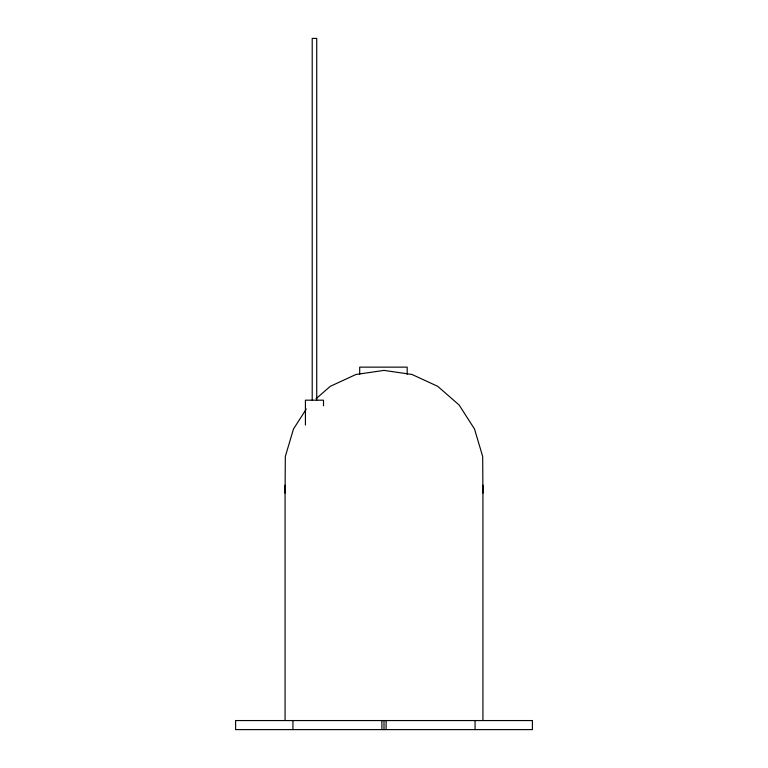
<?xml version="1.0" encoding="UTF-8"?>
<svg xmlns="http://www.w3.org/2000/svg" width="768" height="768" viewBox="0 0 768 768"><rect width="100%" height="100%" fill="white"/><g stroke="black" fill="none" stroke-linecap="round" stroke-linejoin="round"><path stroke-width="1.15" d="M285.072 493.085L285.322 456.47L293.482 429.024L306.317 408.998M316.022 398.765L330.307 386.304L356.035 374.458L384 370.397L411.965 374.458L437.693 386.304L459.11 404.995L474.518 429.024L482.678 456.47L482.928 493.085M482.928 485.136L482.928 720.557M475.066 720.557L475.066 729.6M407.174 374.285L407.174 367.142L359.693 367.142L359.693 374.285M386.122 720.557L386.122 729.6M384 720.557L384 729.6M381.878 720.557L381.878 729.6M323.51 405.792L323.51 400.186L305.424 400.186L305.424 425.05M316.733 400.186L316.733 38.4L312.211 38.4L312.211 400.186M292.934 720.557L292.934 729.6M285.072 485.136L285.072 720.557M532.387 720.557L235.613 720.557L235.613 729.6L532.387 729.6L532.387 720.557"/></g></svg>
